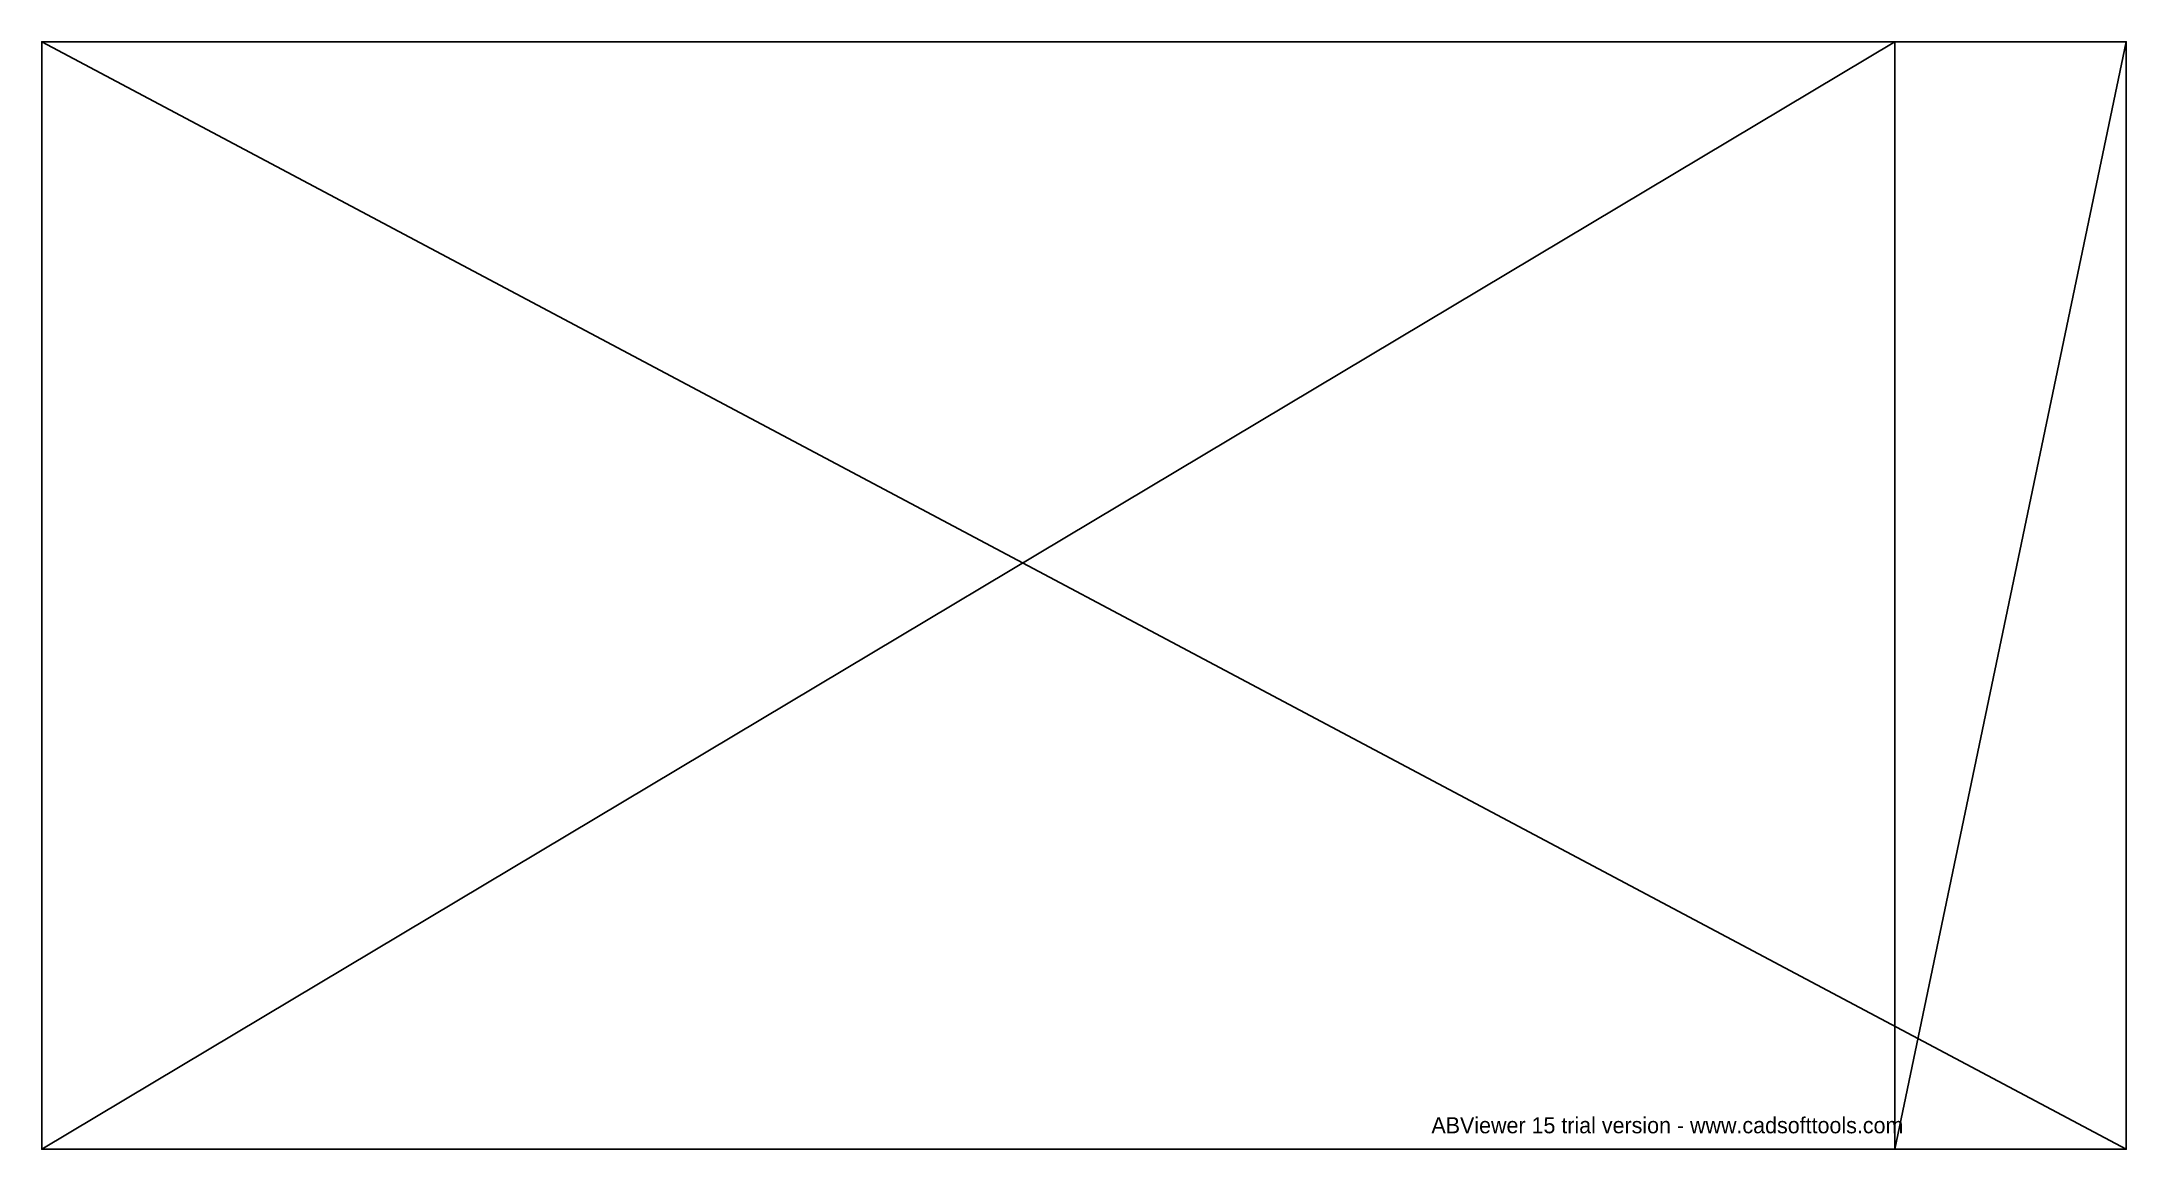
# Model space of a CAD drawing. Header units: millimetres. Extents: x -2.93 to 3.28, y -1.65 to 1.65.
import ezdxf

# ---------------------------------------------------------------- set-up
doc = ezdxf.new("R2010")
doc.units = ezdxf.units.MM
doc.header["$MEASUREMENT"] = 0
doc.layers.get('0').update_dxf_attribs({"color": 8, "linetype": 'CONTINUOUS'})

# ---------------------------------------------------------------- blocks, each defined once
blk = doc.blocks.new('Sg_STL_846252480')
for points in [[(2.5875, 1.65, 2.275), (-2.9325, 1.65, 2.275), (-2.9325, -1.65, 2.275)], [(2.5875, 1.65, 2.275), (-2.9325, -1.65, 2.275), (2.5875, -1.65, 2.275)], [(-2.9325, 1.65, 2.275), (-2.9325, 1.65, -2.825), (-2.9325, -1.65, -2.825)], [(-2.9325, 1.65, 2.275), (-2.9325, -1.65, -2.825), (-2.9325, -1.65, 2.275)], [(-2.9325, 1.65, -2.825), (3.2775, 1.65, -1.725), (3.2775, -1.65, -1.725)], [(-2.9325, 1.65, -2.825), (3.2775, -1.65, -1.725), (-2.9325, -1.65, -2.825)], [(-2.9325, 1.65, 2.275), (2.5875, 1.65, 2.275), (3.2775, 1.65, -1.725)], [(-2.9325, 1.65, 2.275), (3.2775, 1.65, -1.725), (-2.9325, 1.65, -2.825)], [(2.5875, -1.65, 2.275), (3.2775, -1.65, -1.725), (3.2775, 1.65, -1.725)], [(2.5875, -1.65, 2.275), (3.2775, 1.65, -1.725), (2.5875, 1.65, 2.275)], [(-2.9325, -1.65, -2.825), (3.2775, -1.65, -1.725), (2.5875, -1.65, 2.275)], [(-2.9325, -1.65, -2.825), (2.5875, -1.65, 2.275), (-2.9325, -1.65, 2.275)]]:
    blk.add_3dface(points)
blk = doc.blocks.new('ABViewer')
at = {"color": 1, "insert": (0, 0), "char_height": 0.05, "attachment_point": 1}
blk.add_mtext('ABViewer 15 trial version - www.cadsofttools.com', dxfattribs=at)

msp = doc.modelspace()

# ---------------------------------------------------------------- block references
at = {"color": 8}
msp.add_blockref('Sg_STL_846252480', (0, 0), dxfattribs=at)
at = {"xscale": 0.95538462125338, "yscale": 0.95538462125338}
msp.add_blockref('ABViewer', (1.2075, -1.5545, -0.275), dxfattribs=at)

doc.saveas('drawing.dxf')
